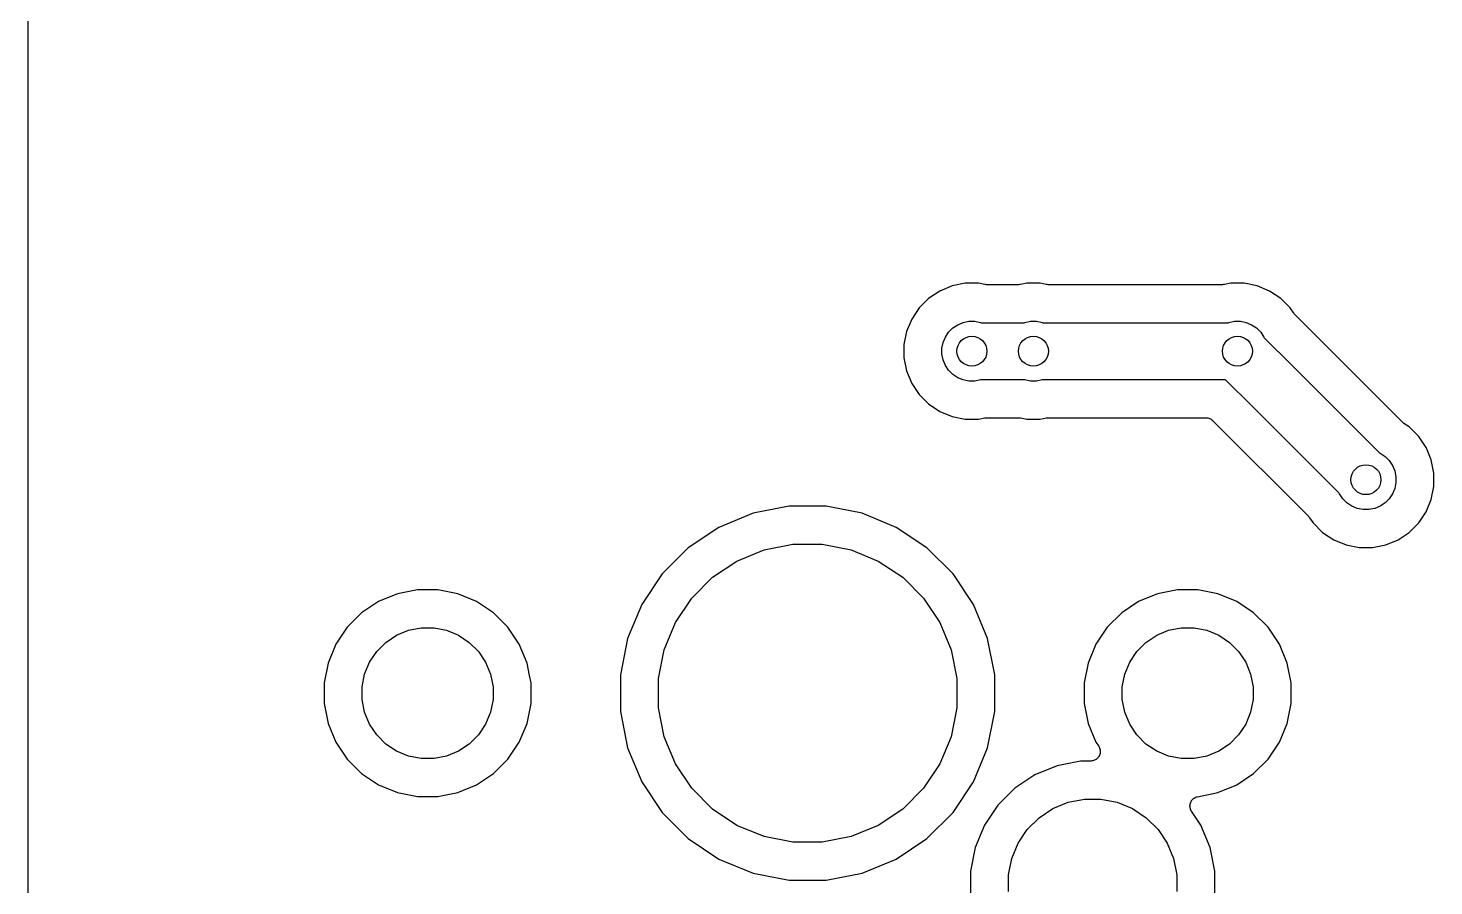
# Model space of a CAD drawing. Extents: x 1.17 to 5.78, y -4.25 to -1.3.
# Drawn here: x 1.171 to 1.911, y -3.214 to -2.762 of the extents above; entities that cross this region are included whole.
import ezdxf

# ---------------------------------------------------------------- set-up
doc = ezdxf.new("R2010")
doc.units = 0
doc.header["$MEASUREMENT"] = 0
doc.layers.add('BLACK', color=7, linetype='CONTINUOUS')

msp = doc.modelspace()

# ---------------------------------------------------------------- linework, layer by layer
at = {"layer": 'BLACK', "linetype": 'CONTINUOUS'}
for p, q in [((1.17098, -4.19914), (1.17098, -1.77627)), ((1.65721, -2.89799), (1.6507, -2.90069)), ((1.66411, -2.89662), (1.65721, -2.89799)), ((1.67115, -2.89662), (1.66411, -2.89662)), ((1.67443, -2.89727), (1.67115, -2.89662)), ((1.67488, -2.89732), (1.67443, -2.89727)), ((1.67534, -2.89737), (1.67488, -2.89732)), ((1.6754, -2.89737), (1.67534, -2.89737)), ((1.67541, -2.89737), (1.6754, -2.89737)), ((1.6754, -2.89737), (1.6754, -2.89737)), ((1.6754, -2.89737), (1.6754, -2.89737)), ((1.69223, -2.89737), (1.67541, -2.89737)), ((1.69268, -2.89732), (1.69223, -2.89737)), ((1.69313, -2.89728), (1.69268, -2.89732)), ((1.6932, -2.89727), (1.69313, -2.89728)), ((1.69648, -2.89662), (1.6932, -2.89727)), ((1.6932, -2.89727), (1.6932, -2.89727)), ((1.6932, -2.89727), (1.6932, -2.89727)), ((1.6932, -2.89727), (1.6932, -2.89727)), ((1.70352, -2.89662), (1.69648, -2.89662)), ((1.7068, -2.89727), (1.70352, -2.89662)), ((1.70725, -2.89732), (1.7068, -2.89727)), ((1.7077, -2.89737), (1.70725, -2.89732)), ((1.70777, -2.89737), (1.7077, -2.89737)), ((1.79959, -2.89737), (1.70777, -2.89737)), ((1.70777, -2.89737), (1.70777, -2.89737)), ((1.70777, -2.89737), (1.70777, -2.89737)), ((1.70777, -2.89737), (1.70777, -2.89737)), ((1.80005, -2.89732), (1.79959, -2.89737)), ((1.8005, -2.89728), (1.80005, -2.89732)), ((1.80056, -2.89727), (1.8005, -2.89728)), ((1.80057, -2.89727), (1.80056, -2.89727)), ((1.80056, -2.89727), (1.80056, -2.89727)), ((1.80056, -2.89727), (1.80056, -2.89727)), ((1.80385, -2.89662), (1.80057, -2.89727)), ((1.81089, -2.89662), (1.80385, -2.89662)), ((1.81779, -2.89799), (1.81089, -2.89662)), ((1.8243, -2.90069), (1.81779, -2.89799)), ((1.64484, -2.9046), (1.63987, -2.90958)), ((1.6507, -2.90069), (1.64484, -2.9046)), ((1.83016, -2.9046), (1.8243, -2.90069)), ((1.83513, -2.90958), (1.83016, -2.9046)), ((1.63987, -2.90958), (1.63595, -2.91543)), ((1.83699, -2.91236), (1.83513, -2.90958)), ((1.83728, -2.91271), (1.83699, -2.91236)), ((1.83756, -2.91307), (1.83728, -2.91271)), ((1.83761, -2.91312), (1.83756, -2.91307)), ((1.89425, -2.96975), (1.83761, -2.91312)), ((1.63326, -2.92194), (1.63188, -2.92885)), ((1.63595, -2.91543), (1.63326, -2.92194)), ((1.6554, -2.92233), (1.65759, -2.92014)), ((1.65759, -2.92014), (1.66017, -2.91841)), ((1.66017, -2.91841), (1.66304, -2.91722)), ((1.66304, -2.91722), (1.66608, -2.91662)), ((1.66608, -2.91662), (1.66918, -2.91662)), ((1.66918, -2.91662), (1.67223, -2.91722)), ((1.67223, -2.91722), (1.67257, -2.91737)), ((1.67257, -2.91737), (1.69506, -2.91737)), ((1.69506, -2.91737), (1.69541, -2.91722)), ((1.69541, -2.91722), (1.69845, -2.91662)), ((1.69845, -2.91662), (1.70155, -2.91662)), ((1.70155, -2.91662), (1.70459, -2.91722)), ((1.70459, -2.91722), (1.70494, -2.91737)), ((1.70494, -2.91737), (1.80243, -2.91737)), ((1.80243, -2.91737), (1.80277, -2.91722)), ((1.80277, -2.91722), (1.80582, -2.91662)), ((1.80582, -2.91662), (1.80892, -2.91662)), ((1.80892, -2.91662), (1.81196, -2.91722)), ((1.81196, -2.91722), (1.81483, -2.91841)), ((1.81483, -2.91841), (1.81741, -2.92014)), ((1.81741, -2.92014), (1.8196, -2.92233)), ((1.63188, -2.92885), (1.63188, -2.93589)), ((1.65188, -2.93082), (1.65249, -2.92777)), ((1.65249, -2.92777), (1.65368, -2.92491)), ((1.65368, -2.92491), (1.6554, -2.92233)), ((1.8196, -2.92233), (1.82132, -2.92491)), ((1.82132, -2.92491), (1.82147, -2.92525)), ((1.82147, -2.92525), (1.83613, -2.93991)), ((1.63188, -2.93589), (1.63326, -2.94279)), ((1.65188, -2.93392), (1.65188, -2.93082)), ((1.65249, -2.93696), (1.65188, -2.93392)), ((1.63326, -2.94279), (1.63595, -2.9493)), ((1.65368, -2.93983), (1.65249, -2.93696)), ((1.6554, -2.94241), (1.65368, -2.93983)), ((1.65759, -2.9446), (1.6554, -2.94241)), ((1.83613, -2.93991), (1.83613, -2.93991)), ((1.83613, -2.93991), (1.88211, -2.9859)), ((1.63595, -2.9493), (1.63987, -2.95516)), ((1.66017, -2.94632), (1.65759, -2.9446)), ((1.66304, -2.94751), (1.66017, -2.94632)), ((1.66608, -2.94812), (1.66304, -2.94751)), ((1.66918, -2.94812), (1.66608, -2.94812)), ((1.67223, -2.94751), (1.66918, -2.94812)), ((1.67257, -2.94737), (1.67223, -2.94751)), ((1.69506, -2.94737), (1.67257, -2.94737)), ((1.69541, -2.94751), (1.69506, -2.94737)), ((1.69845, -2.94812), (1.69541, -2.94751)), ((1.70155, -2.94812), (1.69845, -2.94812)), ((1.70459, -2.94751), (1.70155, -2.94812)), ((1.70494, -2.94737), (1.70459, -2.94751)), ((1.80115, -2.94737), (1.70494, -2.94737)), ((1.81491, -2.96113), (1.80115, -2.94737)), ((1.63987, -2.95516), (1.64484, -2.96013)), ((1.64484, -2.96013), (1.6507, -2.96405)), ((1.6507, -2.96405), (1.65721, -2.96674)), ((1.8609, -3.00711), (1.81491, -2.96113)), ((1.81491, -2.96113), (1.81491, -2.96113)), ((1.65721, -2.96674), (1.66411, -2.96812)), ((1.66411, -2.96812), (1.67115, -2.96812)), ((1.67115, -2.96812), (1.67443, -2.96746)), ((1.67443, -2.96746), (1.67444, -2.96746)), ((1.67444, -2.96746), (1.6745, -2.96745)), ((1.67444, -2.96746), (1.67444, -2.96746)), ((1.6745, -2.96745), (1.67495, -2.96741)), ((1.67495, -2.96741), (1.67541, -2.96737)), ((1.67541, -2.96737), (1.69223, -2.96737)), ((1.69223, -2.96737), (1.69223, -2.96737)), ((1.69223, -2.96737), (1.69223, -2.96737)), ((1.69223, -2.96737), (1.69223, -2.96737)), ((1.69223, -2.96737), (1.6923, -2.96737)), ((1.6923, -2.96737), (1.69275, -2.96742)), ((1.69275, -2.96742), (1.6932, -2.96746)), ((1.6932, -2.96746), (1.69648, -2.96812)), ((1.69648, -2.96812), (1.70352, -2.96812)), ((1.70352, -2.96812), (1.7068, -2.96746)), ((1.7068, -2.96746), (1.70687, -2.96745)), ((1.7068, -2.96746), (1.7068, -2.96746)), ((1.7068, -2.96746), (1.7068, -2.96746)), ((1.70687, -2.96745), (1.70732, -2.96741)), ((1.70732, -2.96741), (1.70777, -2.96737)), ((1.70777, -2.96737), (1.7908, -2.96737)), ((1.7908, -2.96737), (1.79082, -2.96737)), ((1.79082, -2.96737), (1.79082, -2.96737)), ((1.79082, -2.96737), (1.79082, -2.96737)), ((1.79082, -2.96737), (1.79087, -2.96737)), ((1.79087, -2.96737), (1.79133, -2.96742)), ((1.79133, -2.96742), (1.79179, -2.96747)), ((1.79179, -2.96747), (1.79181, -2.96747)), ((1.79181, -2.96747), (1.79184, -2.96748)), ((1.79184, -2.96748), (1.79228, -2.96762)), ((1.79228, -2.96762), (1.79272, -2.96775)), ((1.79272, -2.96775), (1.79274, -2.96776)), ((1.79274, -2.96776), (1.79277, -2.96777)), ((1.79277, -2.96777), (1.79317, -2.968)), ((1.79317, -2.968), (1.79358, -2.96821)), ((1.79358, -2.96821), (1.7936, -2.96823)), ((1.7936, -2.96823), (1.79362, -2.96824)), ((1.79362, -2.96824), (1.79398, -2.96854)), ((1.79398, -2.96854), (1.79433, -2.96883)), ((1.79433, -2.96883), (1.84475, -3.01925)), ((1.8946, -2.97004), (1.89425, -2.96975)), ((1.89495, -2.97034), (1.8946, -2.97004)), ((1.89501, -2.97037), (1.89495, -2.97034)), ((1.89501, -2.97038), (1.89501, -2.97037)), ((1.89501, -2.97037), (1.89501, -2.97037)), ((1.89501, -2.97037), (1.89501, -2.97037)), ((1.89779, -2.97223), (1.89501, -2.97038)), ((1.90277, -2.97721), (1.89779, -2.97223)), ((1.90668, -2.98307), (1.90277, -2.97721)), ((1.88211, -2.9859), (1.88246, -2.98604)), ((1.88246, -2.98604), (1.88504, -2.98777)), ((1.88504, -2.98777), (1.88723, -2.98996)), ((1.90683, -2.98343), (1.90668, -2.98307)), ((1.90937, -2.98957), (1.90683, -2.98343)), ((1.90683, -2.98343), (1.90683, -2.98343)), ((1.88723, -2.98996), (1.88896, -2.99254)), ((1.88896, -2.99254), (1.89014, -2.99541)), ((1.89014, -2.99541), (1.89075, -2.99845)), ((1.91075, -2.99648), (1.90937, -2.98957)), ((1.89075, -3.00155), (1.89014, -3.00459)), ((1.89075, -2.99845), (1.89075, -3.00155)), ((1.91075, -3.00352), (1.91075, -2.99648)), ((1.86104, -3.00746), (1.8609, -3.00711)), ((1.86277, -3.01004), (1.86104, -3.00746)), ((1.86496, -3.01223), (1.86277, -3.01004)), ((1.88723, -3.01004), (1.88504, -3.01223)), ((1.88896, -3.00746), (1.88723, -3.01004)), ((1.89014, -3.00459), (1.88896, -3.00746)), ((1.90668, -3.01693), (1.90937, -3.01043)), ((1.90937, -3.01043), (1.91075, -3.00352)), ((1.55245, -3.01765), (1.53453, -3.02508)), ((1.57148, -3.01387), (1.55245, -3.01765)), ((1.59089, -3.01387), (1.57148, -3.01387)), ((1.60992, -3.01765), (1.59089, -3.01387)), ((1.62784, -3.02508), (1.60992, -3.01765)), ((1.86754, -3.01396), (1.86496, -3.01223)), ((1.87041, -3.01514), (1.86754, -3.01396)), ((1.87345, -3.01575), (1.87041, -3.01514)), ((1.87655, -3.01575), (1.87345, -3.01575)), ((1.87959, -3.01514), (1.87655, -3.01575)), ((1.88246, -3.01396), (1.87959, -3.01514)), ((1.88504, -3.01223), (1.88246, -3.01396)), ((1.90277, -3.02279), (1.90668, -3.01693)), ((1.53453, -3.02508), (1.51839, -3.03586)), ((1.64397, -3.03586), (1.62784, -3.02508)), ((1.84475, -3.01925), (1.84476, -3.01925)), ((1.84476, -3.01925), (1.84476, -3.01925)), ((1.84476, -3.01925), (1.84476, -3.01926)), ((1.84476, -3.01926), (1.8448, -3.0193)), ((1.8448, -3.0193), (1.84509, -3.01966)), ((1.84509, -3.01966), (1.84538, -3.02001)), ((1.84538, -3.02001), (1.84723, -3.02279)), ((1.84723, -3.02279), (1.85221, -3.02777)), ((1.89779, -3.02777), (1.90277, -3.02279)), ((1.85221, -3.02777), (1.85807, -3.03168)), ((1.85807, -3.03168), (1.86457, -3.03437)), ((1.88543, -3.03437), (1.89193, -3.03168)), ((1.89193, -3.03168), (1.89779, -3.02777)), ((1.51839, -3.03586), (1.50467, -3.04958)), ((1.544, -3.0428), (1.55829, -3.03688)), ((1.55829, -3.03688), (1.57345, -3.03387)), ((1.57345, -3.03387), (1.58892, -3.03387)), ((1.58892, -3.03387), (1.60408, -3.03688)), ((1.60408, -3.03688), (1.61837, -3.0428)), ((1.65769, -3.04958), (1.64397, -3.03586)), ((1.86457, -3.03437), (1.87148, -3.03575)), ((1.87148, -3.03575), (1.87852, -3.03575)), ((1.87852, -3.03575), (1.88543, -3.03437)), ((1.53114, -3.05139), (1.544, -3.0428)), ((1.61837, -3.0428), (1.63122, -3.05139)), ((1.50467, -3.04958), (1.49389, -3.06571)), ((1.52021, -3.06233), (1.53114, -3.05139)), ((1.63122, -3.05139), (1.64216, -3.06233)), ((1.66847, -3.06571), (1.65769, -3.04958)), ((1.3653, -3.06001), (1.35539, -3.06412)), ((1.37582, -3.05792), (1.3653, -3.06001)), ((1.38655, -3.05792), (1.37582, -3.05792)), ((1.39707, -3.06001), (1.38655, -3.05792)), ((1.40697, -3.06412), (1.39707, -3.06001)), ((1.51162, -3.07518), (1.52021, -3.06233)), ((1.64216, -3.06233), (1.65075, -3.07518)), ((1.7653, -3.06001), (1.75539, -3.06412)), ((1.77582, -3.05792), (1.7653, -3.06001)), ((1.78655, -3.05792), (1.77582, -3.05792)), ((1.79707, -3.06001), (1.78655, -3.05792)), ((1.80697, -3.06412), (1.79707, -3.06001)), ((1.35539, -3.06412), (1.34647, -3.07007)), ((1.41589, -3.07007), (1.40697, -3.06412)), ((1.49389, -3.06571), (1.48647, -3.08364)), ((1.6759, -3.08364), (1.66847, -3.06571)), ((1.75539, -3.06412), (1.74647, -3.07007)), ((1.81589, -3.07007), (1.80697, -3.06412)), ((1.34647, -3.07007), (1.33889, -3.07766)), ((1.42348, -3.07766), (1.41589, -3.07007)), ((1.5057, -3.08947), (1.51162, -3.07518)), ((1.65075, -3.07518), (1.65667, -3.08947)), ((1.74647, -3.07007), (1.73889, -3.07766)), ((1.82348, -3.07766), (1.81589, -3.07007)), ((1.33889, -3.07766), (1.33293, -3.08658)), ((1.35922, -3.08561), (1.36487, -3.08184)), ((1.36487, -3.08184), (1.37114, -3.07924)), ((1.37114, -3.07924), (1.37779, -3.07792)), ((1.37779, -3.07792), (1.38458, -3.07792)), ((1.38458, -3.07792), (1.39123, -3.07924)), ((1.39123, -3.07924), (1.3975, -3.08184)), ((1.3975, -3.08184), (1.40314, -3.08561)), ((1.42944, -3.08658), (1.42348, -3.07766)), ((1.48647, -3.08364), (1.48268, -3.10267)), ((1.67968, -3.10267), (1.6759, -3.08364)), ((1.73889, -3.07766), (1.73293, -3.08658)), ((1.75922, -3.08561), (1.76487, -3.08184)), ((1.76487, -3.08184), (1.77114, -3.07924)), ((1.77114, -3.07924), (1.77779, -3.07792)), ((1.77779, -3.07792), (1.78458, -3.07792)), ((1.78458, -3.07792), (1.79123, -3.07924)), ((1.79123, -3.07924), (1.7975, -3.08184)), ((1.7975, -3.08184), (1.80314, -3.08561)), ((1.82944, -3.08658), (1.82348, -3.07766)), ((1.33293, -3.08658), (1.32883, -3.09649)), ((1.35066, -3.09605), (1.35443, -3.09041)), ((1.35443, -3.09041), (1.35922, -3.08561)), ((1.40314, -3.08561), (1.40794, -3.09041)), ((1.40794, -3.09041), (1.41171, -3.09605)), ((1.43354, -3.09649), (1.42944, -3.08658)), ((1.50268, -3.10464), (1.5057, -3.08947)), ((1.65667, -3.08947), (1.65968, -3.10464)), ((1.73293, -3.08658), (1.72883, -3.09649)), ((1.75066, -3.09605), (1.75443, -3.09041)), ((1.75443, -3.09041), (1.75922, -3.08561)), ((1.80314, -3.08561), (1.80794, -3.09041)), ((1.80794, -3.09041), (1.81171, -3.09605)), ((1.83354, -3.09649), (1.82944, -3.08658)), ((1.32883, -3.09649), (1.32673, -3.107)), ((1.34806, -3.10232), (1.35066, -3.09605)), ((1.41171, -3.09605), (1.41431, -3.10232)), ((1.43487, -3.10315), (1.43354, -3.09649)), ((1.72883, -3.09649), (1.72673, -3.107)), ((1.74806, -3.10232), (1.75066, -3.09605)), ((1.81171, -3.09605), (1.81431, -3.10232)), ((1.83563, -3.107), (1.83354, -3.09649)), ((1.32673, -3.107), (1.32673, -3.11773)), ((1.34673, -3.10897), (1.34806, -3.10232)), ((1.41431, -3.10232), (1.41563, -3.10897)), ((1.43563, -3.107), (1.43487, -3.10315)), ((1.43563, -3.11773), (1.43563, -3.107)), ((1.48268, -3.10267), (1.48268, -3.12207)), ((1.50268, -3.1201), (1.50268, -3.10464)), ((1.65968, -3.10464), (1.65968, -3.1201)), ((1.67968, -3.12207), (1.67968, -3.10267)), ((1.72673, -3.107), (1.72673, -3.11773)), ((1.74673, -3.10897), (1.74806, -3.10232)), ((1.81431, -3.10232), (1.81563, -3.10897)), ((1.83563, -3.11773), (1.83563, -3.107)), ((1.34673, -3.11576), (1.34673, -3.10897)), ((1.41563, -3.10897), (1.41563, -3.11576)), ((1.74673, -3.11576), (1.74673, -3.10897)), ((1.81563, -3.10897), (1.81563, -3.11576)), ((1.32673, -3.11773), (1.32883, -3.12825)), ((1.34806, -3.12242), (1.34673, -3.11576)), ((1.41563, -3.11576), (1.41431, -3.12242)), ((1.43354, -3.12825), (1.43563, -3.11773)), ((1.5057, -3.13527), (1.50268, -3.1201)), ((1.65968, -3.1201), (1.65667, -3.13527)), ((1.72673, -3.11773), (1.72883, -3.12825)), ((1.74806, -3.12242), (1.74673, -3.11576)), ((1.81563, -3.11576), (1.81431, -3.12242)), ((1.83354, -3.12825), (1.83563, -3.11773)), ((1.32883, -3.12825), (1.33293, -3.13816)), ((1.35066, -3.12869), (1.34806, -3.12242)), ((1.35443, -3.13433), (1.35066, -3.12869)), ((1.41171, -3.12869), (1.40794, -3.13433)), ((1.41431, -3.12242), (1.41171, -3.12869)), ((1.42944, -3.13816), (1.43354, -3.12825)), ((1.48268, -3.12207), (1.48647, -3.1411)), ((1.6759, -3.1411), (1.67968, -3.12207)), ((1.72883, -3.12825), (1.73293, -3.13816)), ((1.75066, -3.12869), (1.74806, -3.12242)), ((1.75443, -3.13433), (1.75066, -3.12869)), ((1.81171, -3.12869), (1.80794, -3.13433)), ((1.81431, -3.12242), (1.81171, -3.12869)), ((1.82944, -3.13816), (1.83354, -3.12825)), ((1.35922, -3.13913), (1.35443, -3.13433)), ((1.40794, -3.13433), (1.40314, -3.13913)), ((1.51162, -3.14955), (1.5057, -3.13527)), ((1.65667, -3.13527), (1.65075, -3.14955)), ((1.75922, -3.13913), (1.75443, -3.13433)), ((1.80794, -3.13433), (1.80314, -3.13913)), ((1.33293, -3.13816), (1.33889, -3.14708)), ((1.36487, -3.1429), (1.35922, -3.13913)), ((1.37114, -3.14549), (1.36487, -3.1429)), ((1.3975, -3.1429), (1.39123, -3.14549)), ((1.40314, -3.13913), (1.3975, -3.1429)), ((1.42348, -3.14708), (1.42944, -3.13816)), ((1.48647, -3.1411), (1.49389, -3.15902)), ((1.66847, -3.15902), (1.6759, -3.1411)), ((1.73293, -3.13816), (1.73436, -3.1403)), ((1.73436, -3.1403), (1.73439, -3.14034)), ((1.73439, -3.14034), (1.73439, -3.14034)), ((1.73439, -3.14034), (1.73439, -3.14034)), ((1.73439, -3.14034), (1.7344, -3.14036)), ((1.7344, -3.14036), (1.73462, -3.14078)), ((1.73462, -3.14078), (1.73484, -3.1412)), ((1.73484, -3.1412), (1.73484, -3.14121)), ((1.73484, -3.14121), (1.73485, -3.14122)), ((1.73485, -3.14122), (1.73498, -3.14168)), ((1.73498, -3.14168), (1.73512, -3.14214)), ((1.73515, -3.1436), (1.7351, -3.14408)), ((1.73512, -3.14214), (1.73512, -3.14215)), ((1.73512, -3.14215), (1.73512, -3.14216)), ((1.73512, -3.14216), (1.73516, -3.14263)), ((1.7352, -3.14313), (1.73515, -3.1436)), ((1.73516, -3.14263), (1.7352, -3.14311)), ((1.7352, -3.14311), (1.7352, -3.14312)), ((1.7352, -3.14312), (1.7352, -3.14313)), ((1.76487, -3.1429), (1.75922, -3.13913)), ((1.77114, -3.14549), (1.76487, -3.1429)), ((1.7975, -3.1429), (1.79123, -3.14549)), ((1.80314, -3.13913), (1.7975, -3.1429)), ((1.82348, -3.14708), (1.82944, -3.13816)), ((1.33889, -3.14708), (1.34647, -3.15466)), ((1.37779, -3.14682), (1.37114, -3.14549)), ((1.38458, -3.14682), (1.37779, -3.14682)), ((1.39123, -3.14549), (1.38458, -3.14682)), ((1.41589, -3.15466), (1.42348, -3.14708)), ((1.52021, -3.16241), (1.51162, -3.14955)), ((1.65075, -3.14955), (1.64216, -3.16241)), ((1.71243, -3.15055), (1.70073, -3.15539)), ((1.72485, -3.14808), (1.71243, -3.15055)), ((1.7302, -3.14808), (1.72485, -3.14808)), ((1.73068, -3.14803), (1.7302, -3.14808)), ((1.73115, -3.14799), (1.73068, -3.14803)), ((1.73116, -3.14798), (1.73115, -3.14799)), ((1.73118, -3.14798), (1.73116, -3.14798)), ((1.73163, -3.14784), (1.73118, -3.14798)), ((1.73209, -3.14771), (1.73163, -3.14784)), ((1.7321, -3.1477), (1.73209, -3.14771)), ((1.73211, -3.1477), (1.7321, -3.1477)), ((1.73254, -3.14747), (1.73211, -3.1477)), ((1.73295, -3.14725), (1.73254, -3.14747)), ((1.73296, -3.14725), (1.73295, -3.14725)), ((1.73297, -3.14724), (1.73296, -3.14725)), ((1.73335, -3.14693), (1.73297, -3.14724)), ((1.73371, -3.14664), (1.73335, -3.14693)), ((1.73372, -3.14663), (1.73371, -3.14664)), ((1.73373, -3.14662), (1.73372, -3.14663)), ((1.73404, -3.14625), (1.73373, -3.14662)), ((1.73434, -3.14589), (1.73404, -3.14625)), ((1.73435, -3.14587), (1.73434, -3.14588)), ((1.73434, -3.14588), (1.73434, -3.14589)), ((1.73458, -3.14545), (1.73435, -3.14587)), ((1.7348, -3.14503), (1.73458, -3.14545)), ((1.73481, -3.14502), (1.7348, -3.14503)), ((1.73495, -3.14456), (1.73481, -3.14501)), ((1.73481, -3.14501), (1.73481, -3.14502)), ((1.7351, -3.1441), (1.73495, -3.14456)), ((1.7351, -3.14408), (1.7351, -3.14409)), ((1.7351, -3.14409), (1.7351, -3.1441)), ((1.77779, -3.14682), (1.77114, -3.14549)), ((1.78458, -3.14682), (1.77779, -3.14682)), ((1.79123, -3.14549), (1.78458, -3.14682)), ((1.81589, -3.15466), (1.82348, -3.14708)), ((1.34647, -3.15466), (1.35539, -3.16062)), ((1.40697, -3.16062), (1.41589, -3.15466)), ((1.70073, -3.15539), (1.6902, -3.16243)), ((1.80697, -3.16062), (1.81589, -3.15466)), ((1.35539, -3.16062), (1.3653, -3.16472)), ((1.3653, -3.16472), (1.37582, -3.16682)), ((1.38655, -3.16682), (1.39707, -3.16472)), ((1.39707, -3.16472), (1.40697, -3.16062)), ((1.49389, -3.15902), (1.50467, -3.17516)), ((1.53114, -3.17334), (1.52021, -3.16241)), ((1.64216, -3.16241), (1.63122, -3.17334)), ((1.65769, -3.17516), (1.66847, -3.15902)), ((1.6902, -3.16243), (1.68125, -3.17138)), ((1.7864, -3.16684), (1.79707, -3.16472)), ((1.79707, -3.16472), (1.80697, -3.16062)), ((1.37582, -3.16682), (1.38655, -3.16682)), ((1.544, -3.18193), (1.53114, -3.17334)), ((1.63122, -3.17334), (1.61837, -3.18193)), ((1.68125, -3.17138), (1.67421, -3.18191)), ((1.70295, -3.17796), (1.7102, -3.17312)), ((1.7102, -3.17312), (1.71826, -3.16978)), ((1.71826, -3.16978), (1.72682, -3.16808)), ((1.72682, -3.16808), (1.73555, -3.16808)), ((1.73555, -3.16808), (1.7441, -3.16978)), ((1.7441, -3.16978), (1.75216, -3.17312)), ((1.75216, -3.17312), (1.75942, -3.17796)), ((1.78238, -3.17169), (1.78243, -3.17122)), ((1.78238, -3.1717), (1.78238, -3.17169)), ((1.78238, -3.17172), (1.78238, -3.1717)), ((1.78242, -3.17219), (1.78238, -3.17172)), ((1.78246, -3.17266), (1.78242, -3.17219)), ((1.78243, -3.17122), (1.78248, -3.17075)), ((1.78247, -3.17268), (1.78246, -3.17266)), ((1.78247, -3.17269), (1.78247, -3.17268)), ((1.7826, -3.17314), (1.78247, -3.17269)), ((1.78248, -3.17073), (1.78249, -3.17072)), ((1.78248, -3.17075), (1.78248, -3.17073)), ((1.78249, -3.17072), (1.78263, -3.17027)), ((1.78274, -3.1736), (1.7826, -3.17314)), ((1.78263, -3.17027), (1.78277, -3.16982)), ((1.78274, -3.17361), (1.78274, -3.1736)), ((1.78274, -3.17363), (1.78274, -3.17361)), ((1.78277, -3.1698), (1.78278, -3.16979)), ((1.78277, -3.16982), (1.78277, -3.1698)), ((1.78278, -3.16979), (1.78301, -3.16937)), ((1.78301, -3.16937), (1.78323, -3.16896)), ((1.78323, -3.16896), (1.78324, -3.16895)), ((1.78324, -3.16895), (1.78325, -3.16893)), ((1.78325, -3.16893), (1.78355, -3.16857)), ((1.78355, -3.16857), (1.78385, -3.1682)), ((1.78385, -3.1682), (1.78386, -3.1682)), ((1.78386, -3.1682), (1.78387, -3.16819)), ((1.78387, -3.16819), (1.78424, -3.16789)), ((1.78424, -3.16789), (1.78461, -3.16759)), ((1.78461, -3.16759), (1.78462, -3.16758)), ((1.78462, -3.16758), (1.78463, -3.16757)), ((1.78463, -3.16757), (1.78505, -3.16735)), ((1.78505, -3.16735), (1.78547, -3.16713)), ((1.78547, -3.16713), (1.78548, -3.16712)), ((1.78548, -3.16712), (1.78549, -3.16712)), ((1.78549, -3.16712), (1.78595, -3.16698)), ((1.78595, -3.16698), (1.7864, -3.16684)), ((1.50467, -3.17516), (1.51839, -3.18888)), ((1.64397, -3.18888), (1.65769, -3.17516)), ((1.69678, -3.18413), (1.70295, -3.17796)), ((1.75942, -3.17796), (1.76559, -3.18413)), ((1.78296, -3.17404), (1.78274, -3.17363)), ((1.78318, -3.17447), (1.78296, -3.17404)), ((1.7832, -3.17449), (1.78318, -3.17447)), ((1.78322, -3.17453), (1.7832, -3.17449)), ((1.7832, -3.17449), (1.7832, -3.17449)), ((1.7832, -3.17449), (1.7832, -3.17449)), ((1.78816, -3.18191), (1.78322, -3.17453)), ((1.55829, -3.18785), (1.544, -3.18193)), ((1.57345, -3.19087), (1.55829, -3.18785)), ((1.60408, -3.18785), (1.58892, -3.19087)), ((1.61837, -3.18193), (1.60408, -3.18785)), ((1.67421, -3.18191), (1.66936, -3.19361)), ((1.69193, -3.19139), (1.69678, -3.18413)), ((1.76559, -3.18413), (1.77043, -3.19139)), ((1.793, -3.19361), (1.78816, -3.18191)), ((1.51839, -3.18888), (1.53453, -3.19966)), ((1.58892, -3.19087), (1.57345, -3.19087)), ((1.62784, -3.19966), (1.64397, -3.18888)), ((1.66936, -3.19361), (1.66689, -3.20604)), ((1.68859, -3.19945), (1.69193, -3.19139)), ((1.77043, -3.19139), (1.77377, -3.19945)), ((1.79548, -3.20604), (1.793, -3.19361)), ((1.53453, -3.19966), (1.55245, -3.20708)), ((1.60992, -3.20708), (1.62784, -3.19966)), ((1.68689, -3.20801), (1.68859, -3.19945)), ((1.77377, -3.19945), (1.77548, -3.20801)), ((1.55245, -3.20708), (1.57148, -3.21087)), ((1.59089, -3.21087), (1.60992, -3.20708)), ((1.66689, -3.20604), (1.66689, -3.2187)), ((1.68689, -3.21673), (1.68689, -3.20801)), ((1.77548, -3.20801), (1.77548, -3.21673)), ((1.79548, -3.2187), (1.79548, -3.20604)), ((1.57148, -3.21087), (1.59089, -3.21087))]:
    msp.add_line(p, q, dxfattribs=at)
at = {"layer": 'BLACK'}
for centre in [(1.66763, -2.93237), (1.7, -2.93237), (1.80737, -2.93237), (1.875, -3)]:
    msp.add_circle(centre, 0.00787, dxfattribs=at)

doc.saveas('drawing.dxf')
